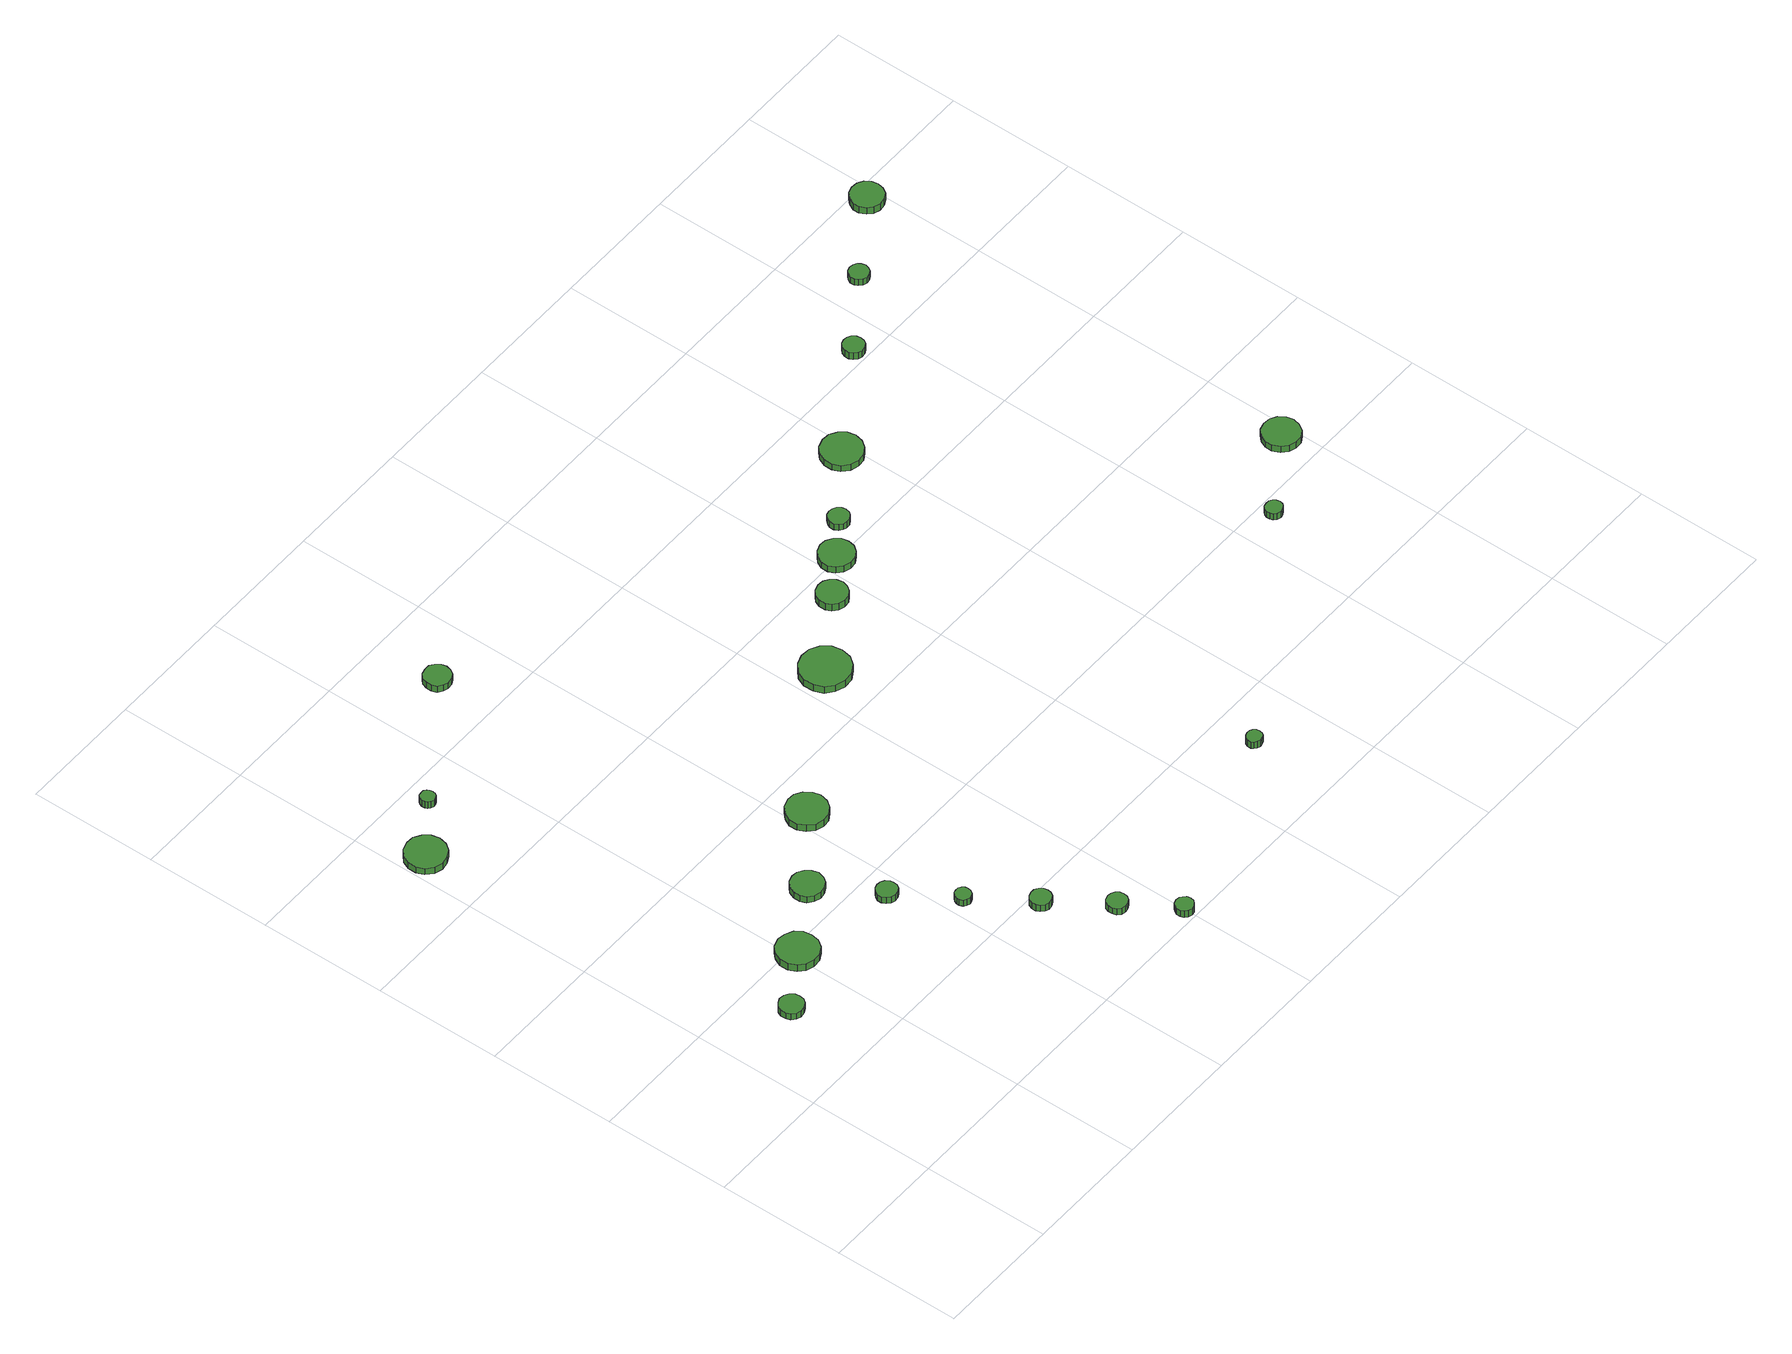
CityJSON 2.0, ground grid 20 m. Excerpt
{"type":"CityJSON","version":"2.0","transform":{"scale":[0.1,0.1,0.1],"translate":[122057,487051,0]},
"CityObjects":{
"tree1":{"type":"SolitaryVegetationObject","attributes":{"function":"something"},"geometry":[{"type":"MultiSurface","lod":"1","boundaries":[[[0,1,2,3,4,5,6,7,8,9,10,11,12,13,14]],[[15,16,17,18,19,20,21,22,23,24,25,26,27,28,29]],[[0,29,28,1]],[[1,28,27,2]],[[2,27,26,3]],[[3,26,25,4]],[[4,25,24,5]],[[5,24,23,6]],[[6,23,22,7]],[[7,22,21,8]],[[8,21,20,9]],[[9,20,19,10]],[[10,19,18,11]],[[11,18,17,12]],[[12,17,16,13]],[[13,16,15,14]],[[14,15,29,0]]]}]},
"tree2":{"type":"SolitaryVegetationObject","attributes":{"function":"something"},"geometry":[{"type":"MultiSurface","lod":"1","boundaries":[[[30,31,32,33,34,35,36,37,38,39,40,41,42,43,44]],[[45,46,47,48,49,50,51,52,53,54,55,56,57,58,59]],[[30,59,58,31]],[[31,58,57,32]],[[32,57,56,33]],[[33,56,55,34]],[[34,55,54,35]],[[35,54,53,36]],[[36,53,52,37]],[[37,52,51,38]],[[38,51,50,39]],[[39,50,49,40]],[[40,49,48,41]],[[41,48,47,42]],[[42,47,46,43]],[[43,46,45,44]],[[44,45,59,30]]]}]},
"tree3":{"type":"SolitaryVegetationObject","attributes":{"function":"something"},"geometry":[{"type":"MultiSurface","lod":"1","boundaries":[[[60,61,62,63,64,65,66,67,68,69,70,71,72,73,74]],[[75,76,77,78,79,80,81,82,83,84,85,86,87,88,89]],[[60,89,88,61]],[[61,88,87,62]],[[62,87,86,63]],[[63,86,85,64]],[[64,85,84,65]],[[65,84,83,66]],[[66,83,82,67]],[[67,82,81,68]],[[68,81,80,69]],[[69,80,79,70]],[[70,79,78,71]],[[71,78,77,72]],[[72,77,76,73]],[[73,76,75,74]],[[74,75,89,60]]]}]},
"tree4":{"type":"SolitaryVegetationObject","attributes":{"function":"something"},"geometry":[{"type":"MultiSurface","lod":"1","boundaries":[[[90,91,92,93,94,95,96,97,98,99,100,101,102,103,104]],[[105,106,107,108,109,110,111,112,113,114,115,116,117,118,119]],[[90,119,118,91]],[[91,118,117,92]],[[92,117,116,93]],[[93,116,115,94]],[[94,115,114,95]],[[95,114,113,96]],[[96,113,112,97]],[[97,112,111,98]],[[98,111,110,99]],[[99,110,109,100]],[[100,109,108,101]],[[101,108,107,102]],[[102,107,106,103]],[[103,106,105,104]],[[104,105,119,90]]]}]},
"tree5":{"type":"SolitaryVegetationObject","attributes":{"function":"something"},"geometry":[{"type":"MultiSurface","lod":"1","boundaries":[[[120,121,122,123,124,125,126,127,128,129,130,131,132,133,134]],[[135,136,137,138,139,140,141,142,143,144,145,146,147,148,149]],[[120,149,148,121]],[[121,148,147,122]],[[122,147,146,123]],[[123,146,145,124]],[[124,145,144,125]],[[125,144,143,126]],[[126,143,142,127]],[[127,142,141,128]],[[128,141,140,129]],[[129,140,139,130]],[[130,139,138,131]],[[131,138,137,132]],[[132,137,136,133]],[[133,136,135,134]],[[134,135,149,120]]]}]},
"tree6":{"type":"SolitaryVegetationObject","attributes":{"function":"something"},"geometry":[{"type":"MultiSurface","lod":"1","boundaries":[[[150,151,152,153,154,155,156,157,158,159,160,161,162,163,164]],[[165,166,167,168,169,170,171,172,173,174,175,176,177,178,179]],[[150,179,178,151]],[[151,178,177,152]],[[152,177,176,153]],[[153,176,175,154]],[[154,175,174,155]],[[155,174,173,156]],[[156,173,172,157]],[[157,172,171,158]],[[158,171,170,159]],[[159,170,169,160]],[[160,169,168,161]],[[161,168,167,162]],[[162,167,166,163]],[[163,166,165,164]],[[164,165,179,150]]]}]},
"tree7":{"type":"SolitaryVegetationObject","attributes":{"function":"something"},"geometry":[{"type":"MultiSurface","lod":"1","boundaries":[[[180,181,182,183,184,185,186,187,188,189,190,191,192,193,194]],[[195,196,197,198,199,200,201,202,203,204,205,206,207,208,209]],[[180,209,208,181]],[[181,208,207,182]],[[182,207,206,183]],[[183,206,205,184]],[[184,205,204,185]],[[185,204,203,186]],[[186,203,202,187]],[[187,202,201,188]],[[188,201,200,189]],[[189,200,199,190]],[[190,199,198,191]],[[191,198,197,192]],[[192,197,196,193]],[[193,196,195,194]],[[194,195,209,180]]]}]},
"tree8":{"type":"SolitaryVegetationObject","attributes":{"function":"something"},"geometry":[{"type":"MultiSurface","lod":"1","boundaries":[[[210,211,212,213,214,215,216,217,218,219,220,221,222,223,224]],[[225,226,227,228,229,230,231,232,233,234,235,236,237,238,239]],[[210,239,238,211]],[[211,238,237,212]],[[212,237,236,213]],[[213,236,235,214]],[[214,235,234,215]],[[215,234,233,216]],[[216,233,232,217]],[[217,232,231,218]],[[218,231,230,219]],[[219,230,229,220]],[[220,229,228,221]],[[221,228,227,222]],[[222,227,226,223]],[[223,226,225,224]],[[224,225,239,210]]]}]},
"tree9":{"type":"SolitaryVegetationObject","attributes":{"function":"something"},"geometry":[{"type":"MultiSurface","lod":"1","boundaries":[[[240,241,242,243,244,245,246,247,248,249,250,251,252,253,254]],[[255,256,257,258,259,260,261,262,263,264,265,266,267,268,269]],[[240,269,268,241]],[[241,268,267,242]],[[242,267,266,243]],[[243,266,265,244]],[[244,265,264,245]],[[245,264,263,246]],[[246,263,262,247]],[[247,262,261,248]],[[248,261,260,249]],[[249,260,259,250]],[[250,259,258,251]],[[251,258,257,252]],[[252,257,256,253]],[[253,256,255,254]],[[254,255,269,240]]]}]},
"tree10":{"type":"SolitaryVegetationObject","attributes":{"function":"something"},"geometry":[{"type":"MultiSurface","lod":"1","boundaries":[[[270,271,272,273,274,275,276,277,278,279,280,281,282,283,284]],[[285,286,287,288,289,290,291,292,293,294,295,296,297,298,299]],[[270,299,298,271]],[[271,298,297,272]],[[272,297,296,273]],[[273,296,295,274]],[[274,295,294,275]],[[275,294,293,276]],[[276,293,292,277]],[[277,292,291,278]],[[278,291,290,279]],[[279,290,289,280]],[[280,289,288,281]],[[281,288,287,282]],[[282,287,286,283]],[[283,286,285,284]],[[284,285,299,270]]]}]},
"tree11":{"type":"SolitaryVegetationObject","attributes":{"function":"something"},"geometry":[{"type":"MultiSurface","lod":"1","boundaries":[[[300,301,302,303,304,305,306,307,308,309,310,311,312,313,314]],[[315,316,317,318,319,320,321,322,323,324,325,326,327,328,329]],[[300,329,328,301]],[[301,328,327,302]],[[302,327,326,303]],[[303,326,325,304]],[[304,325,324,305]],[[305,324,323,306]],[[306,323,322,307]],[[307,322,321,308]],[[308,321,320,309]],[[309,320,319,310]],[[310,319,318,311]],[[311,318,317,312]],[[312,317,316,313]],[[313,316,315,314]],[[314,315,329,300]]]}]},
"tree12":{"type":"SolitaryVegetationObject","attributes":{"function":"something"},"geometry":[{"type":"MultiSurface","lod":"1","boundaries":[[[330,331,332,333,334,335,336,337,338,339,340,341,342,343,344]],[[345,346,347,348,349,350,351,352,353,354,355,356,357,358,359]],[[330,359,358,331]],[[331,358,357,332]],[[332,357,356,333]],[[333,356,355,334]],[[334,355,354,335]],[[335,354,353,336]],[[336,353,352,337]],[[337,352,351,338]],[[338,351,350,339]],[[339,350,349,340]],[[340,349,348,341]],[[341,348,347,342]],[[342,347,346,343]],[[343,346,345,344]],[[344,345,359,330]]]}]},
"tree13":{"type":"SolitaryVegetationObject","attributes":{"function":"something"},"geometry":[{"type":"MultiSurface","lod":"1","boundaries":[[[360,361,362,363,364,365,366,367,368,369,370,371,372,373,374]],[[375,376,377,378,379,380,381,382,383,384,385,386,387,388,389]],[[360,389,388,361]],[[361,388,387,362]],[[362,387,386,363]],[[363,386,385,364]],[[364,385,384,365]],[[365,384,383,366]],[[366,383,382,367]],[[367,382,381,368]],[[368,381,380,369]],[[369,380,379,370]],[[370,379,378,371]],[[371,378,377,372]],[[372,377,376,373]],[[373,376,375,374]],[[374,375,389,360]]]}]},
"tree14":{"type":"SolitaryVegetationObject","attributes":{"function":"something"},"geometry":[{"type":"MultiSurface","lod":"1","boundaries":[[[390,391,392,393,394,395,396,397,398,399,400,401,402,403,404]],[[405,406,407,408,409,410,411,412,413,414,415,416,417,418,419]],[[390,419,418,391]],[[391,418,417,392]],[[392,417,416,393]],[[393,416,415,394]],[[394,415,414,395]],[[395,414,413,396]],[[396,413,412,397]],[[397,412,411,398]],[[398,411,410,399]],[[399,410,409,400]],[[400,409,408,401]],[[401,408,407,402]],[[402,407,406,403]],[[403,406,405,404]],[[404,405,419,390]]]}]},
"tree15":{"type":"SolitaryVegetationObject","attributes":{"function":"something"},"geometry":[{"type":"MultiSurface","lod":"1","boundaries":[[[420,421,422,423,424,425,426,427,428,429,430,431,432,433,434]],[[435,436,437,438,439,440,441,442,443,444,445,446,447,448,449]],[[420,449,448,421]],[[421,448,447,422]],[[422,447,446,423]],[[423,446,445,424]],[[424,445,444,425]],[[425,444,443,426]],[[426,443,442,427]],[[427,442,441,428]],[[428,441,440,429]],[[429,440,439,430]],[[430,439,438,431]],[[431,438,437,432]],[[432,437,436,433]],[[433,436,435,434]],[[434,435,449,420]]]}]},
"tree16":{"type":"SolitaryVegetationObject","attributes":{"function":"something"},"geometry":[{"type":"MultiSurface","lod":"1","boundaries":[[[450,451,452,453,454,455,456,457,458,459,460,461,462,463,464]],[[465,466,467,468,469,470,471,472,473,474,475,476,477,478,479]],[[450,479,478,451]],[[451,478,477,452]],[[452,477,476,453]],[[453,476,475,454]],[[454,475,474,455]],[[455,474,473,456]],[[456,473,472,457]],[[457,472,471,458]],[[458,471,470,459]],[[459,470,469,460]],[[460,469,468,461]],[[461,468,467,462]],[[462,467,466,463]],[[463,466,465,464]],[[464,465,479,450]]]}]},
"tree17":{"type":"SolitaryVegetationObject","attributes":{"function":"something"},"geometry":[{"type":"MultiSurface","lod":"1","boundaries":[[[480,481,482,483,484,485,486,487,488,489,490,491,492,493,494]],[[495,496,497,498,499,500,501,502,503,504,505,506,507,508,509]],[[480,509,508,481]],[[481,508,507,482]],[[482,507,506,483]],[[483,506,505,484]],[[484,505,504,485]],[[485,504,503,486]],[[486,503,502,487]],[[487,502,501,488]],[[488,501,500,489]],[[489,500,499,490]],[[490,499,498,491]],[[491,498,497,492]],[[492,497,496,493]],[[493,496,495,494]],[[494,495,509,480]]]}]},
"tree18":{"type":"SolitaryVegetationObject","attributes":{"function":"something"},"geometry":[{"type":"MultiSurface","lod":"1","boundaries":[[[510,511,512,513,514,515,516,517,518,519,520,521,522,523,524]],[[525,526,527,528,529,530,531,532,533,534,535,536,537,538,539]],[[510,539,538,511]],[[511,538,537,512]],[[512,537,536,513]],[[513,536,535,514]],[[514,535,534,515]],[[515,534,533,516]],[[516,533,532,517]],[[517,532,531,518]],[[518,531,530,519]],[[519,530,529,520]],[[520,529,528,521]],[[521,528,527,522]],[[522,527,526,523]],[[523,526,525,524]],[[524,525,539,510]]]}]},
"tree19":{"type":"SolitaryVegetationObject","attributes":{"function":"something"},"geometry":[{"type":"MultiSurface","lod":"1","boundaries":[[[540,541,542,543,544,545,546,547,548,549,550,551,552,553,554]],[[555,556,557,558,559,560,561,562,563,564,565,566,567,568,569]],[[540,569,568,541]],[[541,568,567,542]],[[542,567,566,543]],[[543,566,565,544]],[[544,565,564,545]],[[545,564,563,546]],[[546,563,562,547]],[[547,562,561,548]],[[548,561,560,549]],[[549,560,559,550]],[[550,559,558,551]],[[551,558,557,552]],[[552,557,556,553]],[[553,556,555,554]],[[554,555,569,540]]]}]},
"tree20":{"type":"SolitaryVegetationObject","attributes":{"function":"something"},"geometry":[{"type":"MultiSurface","lod":"1","boundaries":[[[570,571,572,573,574,575,576,577,578,579,580,581,582,583,584]],[[585,586,587,588,589,590,591,592,593,594,595,596,597,598,599]],[[570,599,598,571]],[[571,598,597,572]],[[572,597,596,573]],[[573,596,595,574]],[[574,595,594,575]],[[575,594,593,576]],[[576,593,592,577]],[[577,592,591,578]],[[578,591,590,579]],[[579,590,589,580]],[[580,589,588,581]],[[581,588,587,582]],[[582,587,586,583]],[[583,586,585,584]],[[584,585,599,570]]]}]},
"tree21":{"type":"SolitaryVegetationObject","attributes":{"function":"something"},"geometry":[{"type":"MultiSurface","lod":"1","boundaries":[[[600,601,602,603,604,605,606,607,608,609,610,611,612,613,614]],[[615,616,617,618,619,620,621,622,623,624,625,626,627,628,629]],[[600,629,628,601]],[[601,628,627,602]],[[602,627,626,603]],[[603,626,625,604]],[[604,625,624,605]],[[605,624,623,606]],[[606,623,622,607]],[[607,622,621,608]],[[608,621,620,609]],[[609,620,619,610]],[[610,619,618,611]],[[611,618,617,612]],[[612,617,616,613]],[[613,616,615,614]],[[614,615,629,600]]]}]},
"tree22":{"type":"SolitaryVegetationObject","attributes":{"function":"something"},"geometry":[{"type":"MultiSurface","lod":"1","boundaries":[[[630,631,632,633,634,635,636,637,638,639,640,641,642,643,644]],[[645,646,647,648,649,650,651,652,653,654,655,656,657,658,659]],[[630,659,658,631]],[[631,658,657,632]],[[632,657,656,633]],[[633,656,655,634]],[[634,655,654,635]],[[635,654,653,636]],[[636,653,652,637]],[[637,652,651,638]],[[638,651,650,639]],[[639,650,649,640]],[[640,649,648,641]],[[641,648,647,642]],[[642,647,646,643]],[[643,646,645,644]],[[644,645,659,630]]]}]},
"tree23":{"type":"SolitaryVegetationObject","attributes":{"function":"something"},"geometry":[{"type":"MultiSurface","lod":"1","boundaries":[[[660,661,662,663,664,665,666,667,668,669,670,671,672,673,674]],[[675,676,677,678,679,680,681,682,683,684,685,686,687,688,689]],[[660,689,688,661]],[[661,688,687,662]],[[662,687,686,663]],[[663,686,685,664]],[[664,685,684,665]],[[665,684,683,666]],[[666,683,682,667]],[[667,682,681,668]],[[668,681,680,669]],[[669,680,679,670]],[[670,679,678,671]],[[671,678,677,672]],[[672,677,676,673]],[[673,676,675,674]],[[674,675,689,660]]]}]}
},
"vertices":[
[138,331,14],[137,338,14],[132,345,14],[125,349,14],[117,350,14],[110,347,14],[104,342,14],[101,335,14],[101,327,14],[104,320,14],[110,314,14],[117,312,14],[125,313,14],[132,317,14],[137,323,14],[137,323,2],[132,317,2],[125,313,2],[117,312,2],[110,314,2],[104,320,2],[101,327,2],[101,335,2],[104,342,2],[110,347,2],[117,350,2],[125,349,2],[132,345,2],[137,338,2],[138,331,2],
[63,900,20],[60,913,20],[52,923,20],[41,930,20],[28,931,20],[15,927,20],[5,918,20],[0,906,20],[0,893,20],[5,881,20],[15,872,20],[28,868,20],[41,870,20],[52,876,20],[60,887,20],[60,887,8],[52,876,8],[41,870,8],[28,868,8],[15,872,8],[5,881,8],[0,893,8],[0,906,8],[5,918,8],[15,927,8],[28,931,8],[41,930,8],[52,923,8],[60,913,8],[63,900,8],
[237,387,16],[235,400,16],[227,411,16],[215,417,16],[202,419,16],[189,415,16],[180,406,16],[174,394,16],[174,380,16],[180,368,16],[189,359,16],[202,355,16],[215,356,16],[227,363,16],[235,374,16],[235,374,3],[227,363,3],[215,356,3],[202,355,3],[189,359,3],[180,368,3],[174,380,3],[174,394,3],[180,406,3],[189,415,3],[202,419,3],[215,417,3],[227,411,3],[235,400,3],[237,387,3],
[129,964,16],[128,968,16],[126,972,16],[122,975,16],[117,975,16],[112,974,16],[109,971,16],[107,966,16],[107,961,16],[109,957,16],[112,954,16],[117,952,16],[122,953,16],[126,955,16],[128,959,16],[128,959,3],[126,955,3],[122,953,3],[117,952,3],[112,954,3],[109,957,3],[107,961,3],[107,966,3],[109,971,3],[112,974,3],[117,975,3],[122,975,3],[126,972,3],[128,968,3],[129,964,3],
[335,451,16],[332,461,16],[326,469,16],[317,475,16],[307,476,16],[297,473,16],[289,466,16],[285,456,16],[285,445,16],[289,436,16],[297,429,16],[307,426,16],[317,427,16],[326,432,16],[332,440,16],[332,440,4],[326,432,4],[317,427,4],[307,426,4],[297,429,4],[289,436,4],[285,445,4],[285,456,4],[289,466,4],[297,473,4],[307,476,4],[317,475,4],[326,469,4],[332,461,4],[335,451,4],
[384,358,16],[383,364,16],[379,370,16],[373,373,16],[366,374,16],[360,372,16],[355,367,16],[352,361,16],[352,355,16],[355,349,16],[360,344,16],[366,342,16],[373,343,16],[379,346,16],[383,351,16],[383,351,4],[379,346,4],[373,343,4],[366,342,4],[360,344,4],[355,349,4],[352,355,4],[352,361,4],[355,367,4],[360,372,4],[366,374,4],[373,373,4],[379,370,4],[383,364,4],[384,358,4],
[438,270,16],[437,275,16],[434,279,16],[430,282,16],[425,282,16],[420,281,16],[416,277,16],[414,272,16],[414,267,16],[416,262,16],[420,259,16],[425,257,16],[430,258,16],[434,260,16],[437,265,16],[437,265,4],[434,260,4],[430,258,4],[425,257,4],[420,259,4],[416,262,4],[414,267,4],[414,272,4],[416,277,4],[420,281,4],[425,282,4],[430,282,4],[434,279,4],[437,275,4],[438,270,4],
[502,181,17],[501,188,17],[497,193,17],[491,197,17],[484,197,17],[478,195,17],[473,191,17],[470,185,17],[470,178,17],[473,172,17],[478,167,17],[484,165,17],[491,166,17],[497,169,17],[501,175,17],[501,175,4],[497,169,4],[491,166,4],[484,165,4],[478,167,4],[473,172,4],[470,178,4],[470,185,4],[473,191,4],[478,195,4],[484,197,4],[491,197,4],[497,193,4],[501,188,4],[502,181,4],
[561,94,17],[560,101,17],[556,106,17],[550,109,17],[544,110,17],[537,108,17],[532,104,17],[530,98,17],[530,91,17],[532,85,17],[537,80,17],[544,78,17],[550,79,17],[556,82,17],[560,88,17],[560,88,5],[556,82,5],[550,79,5],[544,78,5],[537,80,5],[532,85,5],[530,91,5],[530,98,5],[532,104,5],[537,108,5],[544,110,5],[550,109,5],[556,106,5],[560,101,5],[561,94,5],
[448,535,21],[445,547,21],[437,558,21],[426,565,21],[413,566,21],[400,562,21],[391,553,21],[385,541,21],[385,528,21],[391,516,21],[400,507,21],[413,503,21],[426,504,21],[437,511,21],[445,522,21],[445,522,8],[437,511,8],[426,504,8],[413,503,8],[400,507,8],[391,516,8],[385,528,8],[385,541,8],[391,553,8],[400,562,8],[413,566,8],[426,565,8],[437,558,8],[445,547,8],[448,535,8],
[611,17,17],[610,23,17],[606,27,17],[602,30,17],[596,31,17],[590,29,17],[586,25,17],[584,20,17],[584,14,17],[586,9,17],[590,5,17],[596,3,17],[602,4,17],[606,7,17],[610,11,17],[610,11,4],[606,7,4],[602,4,4],[596,3,4],[590,5,4],[586,9,4],[584,14,4],[584,20,4],[586,25,4],[590,29,4],[596,31,4],[602,30,4],[606,27,4],[610,23,4],[611,17,4],
[325,1092,17],[323,1100,17],[318,1107,17],[311,1112,17],[302,1112,17],[294,1110,17],[287,1104,17],[284,1096,17],[284,1087,17],[287,1079,17],[294,1074,17],[302,1071,17],[311,1072,17],[318,1076,17],[323,1083,17],[323,1083,5],[318,1076,5],[311,1072,5],[302,1071,5],[294,1074,5],[287,1079,5],[284,1087,5],[284,1096,5],[287,1104,5],[294,1110,5],[302,1112,5],[311,1112,5],[318,1107,5],[323,1100,5],[325,1092,5],
[684,681,16],[681,697,16],[671,710,16],[657,718,16],[641,719,16],[626,714,16],[614,704,16],[608,689,16],[608,673,16],[614,658,16],[626,648,16],[641,643,16],[657,644,16],[671,652,16],[681,665,16],[681,665,3],[671,652,3],[657,644,3],[641,643,3],[626,648,3],[614,658,3],[608,673,3],[608,689,3],[614,704,3],[626,714,3],[641,719,3],[657,718,3],[671,710,3],[681,697,3],[684,681,3],
[915,133,19],[914,138,19],[911,142,19],[907,144,19],[902,145,19],[897,143,19],[893,140,19],[891,135,19],[891,130,19],[893,126,19],[897,123,19],[902,121,19],[907,122,19],[911,124,19],[914,128,19],[914,128,6],[911,124,6],[907,122,6],[902,121,6],[897,123,6],[893,126,6],[891,130,6],[891,135,6],[893,140,6],[897,143,6],[902,145,6],[907,144,6],[911,142,6],[914,138,6],[915,133,6],
[786,759,15],[784,769,15],[778,777,15],[770,782,15],[760,783,15],[750,780,15],[743,773,15],[739,764,15],[739,754,15],[743,745,15],[750,739,15],[760,736,15],[770,737,15],[778,742,15],[784,750,15],[784,750,2],[778,742,2],[770,737,2],[760,736,2],[750,739,2],[743,745,2],[739,754,2],[739,764,2],[743,773,2],[750,780,2],[760,783,2],[770,782,2],[778,777,2],[784,769,2],[786,759,2],
[851,800,15],[849,811,15],[842,820,15],[832,826,15],[821,827,15],[810,823,15],[802,816,15],[797,806,15],[797,794,15],[802,784,15],[810,777,15],[821,773,15],[832,774,15],[842,780,15],[849,789,15],[849,789,3],[842,780,3],[832,774,3],[821,773,3],[810,777,3],[802,784,3],[797,794,3],[797,806,3],[802,816,3],[810,823,3],[821,827,3],[832,826,3],[842,820,3],[849,811,3],[851,800,3],
[896,840,15],[895,846,15],[891,852,15],[885,855,15],[878,856,15],[872,854,15],[867,849,15],[864,843,15],[864,836,15],[867,830,15],[872,826,15],[878,824,15],[885,824,15],[891,828,15],[895,833,15],[895,833,3],[891,828,3],[885,824,3],[878,824,3],[872,826,3],[867,830,3],[864,836,3],[864,843,3],[867,849,3],[872,854,3],[878,856,3],[885,855,3],[891,852,3],[895,846,3],[896,840,3],
[1014,914,15],[1011,927,15],[1003,937,15],[992,944,15],[979,945,15],[966,941,15],[956,932,15],[951,920,15],[951,907,15],[956,895,15],[966,886,15],[979,882,15],[992,883,15],[1003,890,15],[1011,901,15],[1011,901,3],[1003,890,3],[992,883,3],[979,882,3],[966,886,3],[956,895,3],[951,907,3],[951,920,3],[956,932,3],[966,941,3],[979,945,3],[992,944,3],[1003,937,3],[1011,927,3],[1014,914,3],
[1272,375,18],[1271,381,18],[1268,385,18],[1263,388,18],[1258,388,18],[1252,387,18],[1248,383,18],[1246,378,18],[1246,373,18],[1248,368,18],[1252,364,18],[1258,362,18],[1263,363,18],[1268,366,18],[1271,370,18],[1271,370,6],[1268,366,6],[1263,363,6],[1258,362,6],[1252,364,6],[1248,368,6],[1246,373,6],[1246,378,6],[1248,383,6],[1252,387,6],[1258,388,6],[1263,388,6],[1268,385,6],[1271,381,6],[1272,375,6],
[1162,1020,15],[1161,1027,15],[1157,1033,15],[1151,1036,15],[1144,1037,15],[1138,1035,15],[1133,1030,15],[1130,1024,15],[1130,1017,15],[1133,1011,15],[1138,1006,15],[1144,1004,15],[1151,1005,15],[1157,1008,15],[1161,1014,15],[1161,1014,2],[1157,1008,2],[1151,1005,2],[1144,1004,2],[1138,1006,2],[1133,1011,2],[1130,1017,2],[1130,1024,2],[1133,1030,2],[1138,1035,2],[1144,1037,2],[1151,1036,2],[1157,1033,2],[1161,1027,2],[1162,1020,2],
[1406,455,17],[1403,466,17],[1396,476,17],[1386,482,17],[1374,483,17],[1363,480,17],[1354,472,17],[1349,461,17],[1349,449,17],[1354,438,17],[1363,430,17],[1374,426,17],[1386,427,17],[1396,433,17],[1403,443,17],[1403,443,5],[1396,433,5],[1386,427,5],[1374,426,5],[1363,430,5],[1354,438,5],[1349,449,5],[1349,461,5],[1354,472,5],[1363,480,5],[1374,483,5],[1386,482,5],[1396,476,5],[1403,466,5],[1406,455,5],
[1274,1099,15],[1272,1105,15],[1269,1110,15],[1263,1113,15],[1257,1114,15],[1251,1112,15],[1246,1108,15],[1243,1102,15],[1243,1095,15],[1246,1090,15],[1251,1085,15],[1257,1083,15],[1263,1084,15],[1269,1087,15],[1272,1092,15],[1272,1092,3],[1269,1087,3],[1263,1084,3],[1257,1083,3],[1251,1085,3],[1246,1090,3],[1243,1095,3],[1243,1102,3],[1246,1108,3],[1251,1112,3],[1257,1114,3],[1263,1113,3],[1269,1110,3],[1272,1105,3],[1274,1099,3],
[1405,1179,14],[1403,1189,14],[1397,1198,14],[1388,1203,14],[1377,1204,14],[1367,1201,14],[1360,1194,14],[1355,1184,14],[1355,1174,14],[1360,1164,14],[1367,1157,14],[1377,1154,14],[1388,1155,14],[1397,1160,14],[1403,1169,14],[1403,1169,1],[1397,1160,1],[1388,1155,1],[1377,1154,1],[1367,1157,1],[1360,1164,1],[1355,1174,1],[1355,1184,1],[1360,1194,1],[1367,1201,1],[1377,1204,1],[1388,1203,1],[1397,1198,1],[1403,1189,1],[1405,1179,1]
]}
